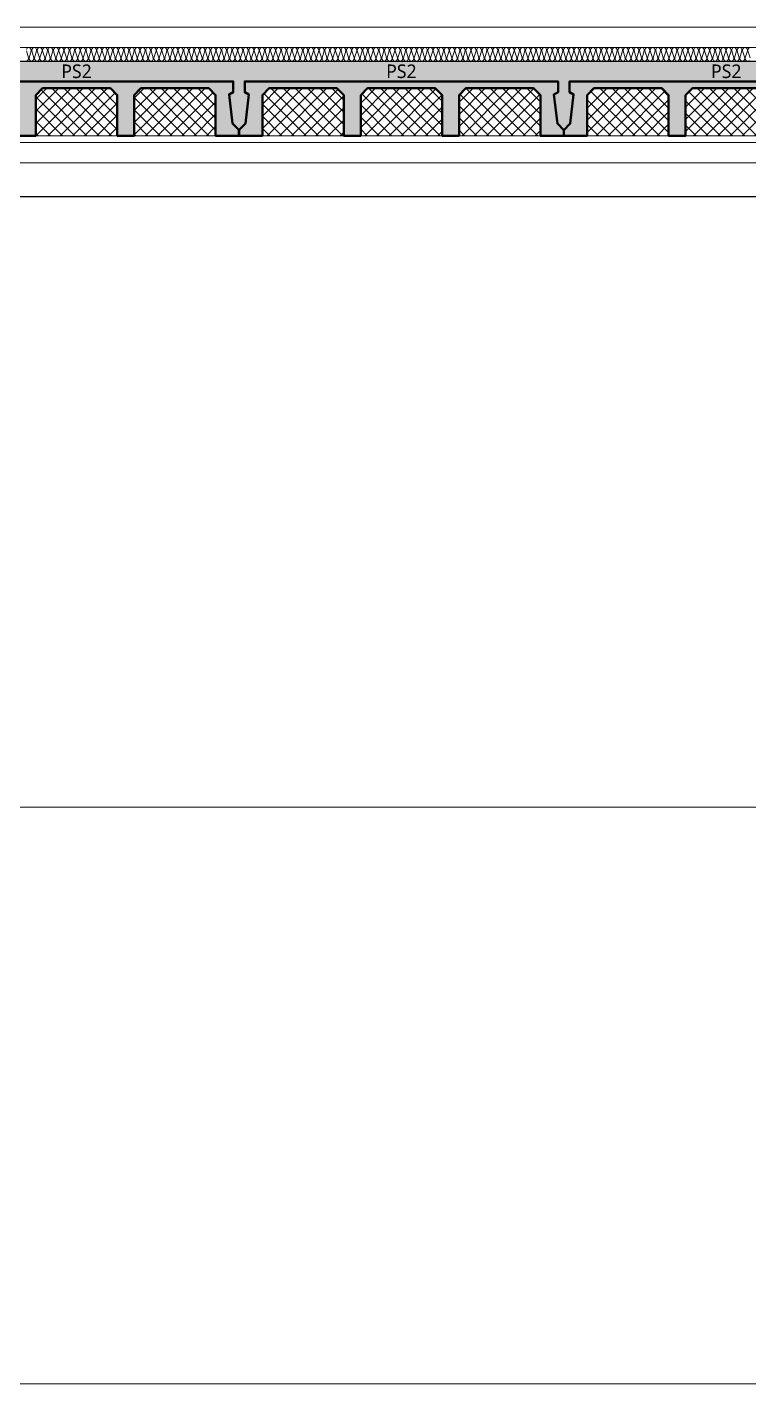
# Model space of a CAD drawing. Header units: millimetres. Extents: x 0 to 420000, y 0 to 297000.
# Drawn here: x 287630 to 292951, y 34450 to 44450 of the extents above; entities that cross this region are included whole.
import ezdxf
from ezdxf.enums import TextEntityAlignment as Align

# ---------------------------------------------------------------- set-up
doc = ezdxf.new("R2010")
doc.units = ezdxf.units.MM
doc.linetypes.add('0731_main_plan$0$form_$0$y-Landschaft$0$_$1$20120914_Verkehrsflächen_Grün$0$20120628_xref - Gammel$1$3_H-GL_F1_U3 - Default$0${ Offset Lines }', pattern=[0])
doc.linetypes.add('CEN', pattern=[62, 60, -1, 0, -1])
for name, color, linetype, lineweight in [('A-AXIS-LINE', 1, 'CEN', 15), ('A-CONC-LIN1', 2, 'Continuous', 40), ('A-CONC-LIN2', 7, 'Continuous', 25), ('A-ELEV-LIN2', 7, 'Continuous', 25), ('A-XXXX-FIN2', 6, 'Continuous', 20), ('A-XXXX-INSL1', 15, 'Continuous', 18), ('A-XXXX-INSL2', 8, 'Continuous', 18)]:
    doc.layers.add(name, color=color, linetype=linetype, lineweight=lineweight)
doc.layers.add('A-CONC-SOLD', color=253, linetype='CEN')
doc.layers.add('A-XXXX-NPLT', color=144, linetype='Continuous', lineweight=15, plot=False)
doc.styles.add('맑은고딕', font='')
doc.styles.get('맑은고딕').set_extended_font_data('Malgun Gothic')

# ---------------------------------------------------------------- blocks, each defined once
blk = doc.blocks.new('axis(211208)')
at = {"layer": 'A-AXIS-LINE', "ltscale": 1000}
for p, q in [((4631788.1, -422118.7), (4955413.1, -422118.7)), ((4631788.1, -426868.7), (4955413.1, -426868.7)), ((4631788.1, -431118.7), (4955413.1, -431118.7))]:
    blk.add_line(p, q, dxfattribs=at)
blk = doc.blocks.new('지하2층')
at = {"layer": 'A-XXXX-FIN2'}
blk.add_line((4802024, -391119), (4878824, -391119), dxfattribs=at)
blk = doc.blocks.new('PS2')
at = {"layer": 'A-CONC-SOLD'}
h = blk.add_hatch(color=256, dxfattribs=at)
h.dxf.hatch_style = 1
h.paths.add_polyline_path([(1198, 0), (-1198, 0), (-1198, -510), (-1150, -460), (-1125, -245), (-1155, -230), (-1155, -150), (1155, -150), (1155, -230), (1125, -245), (1150, -460), (1198, -510)])
h = blk.add_hatch(color=256, dxfattribs=at)
h.dxf.hatch_style = 1
h.paths.add_polyline_path([(-1150, -460), (-1198, -510), (-1198, -550), (-1025, -550), (-1025, -510), (-1025, -250), (-975, -200), (-475, -200), (-425, -250), (-425, -510), (-425, -550), (-300, -550), (-300, -510), (-300, -250), (-250, -200), (250, -200), (300, -250), (300, -510), (300, -550), (425, -550), (425, -510), (425, -250), (475, -200), (975, -200), (1025, -250), (1025, -510), (1025, -550), (1198, -550), (1198, -510), (1150, -460), (1125, -245), (1155, -230), (1155, -150), (-1155, -150), (-1155, -230), (-1125, -245)])
at = {"layer": 'A-XXXX-INSL2'}
h = blk.add_hatch(dxfattribs=at)
h.set_pattern_fill('ANSI37', color=256, scale=20)
h.set_pattern_definition([(45, (-289951.5, -41968), (-44.90128, 44.90128), []), (135, (-289951.5, -41968), (-44.90128, -44.90128), [])])
h.paths.add_polyline_path([(-975, -200), (-1025, -250), (-1025, -510), (-1025, -550), (-425, -550), (-425, -510), (-425, -250), (-475, -200)])
h.paths.add_polyline_path([(-250, -200), (-300, -250), (-300, -510), (-300, -550), (300, -550), (300, -510), (300, -250), (250, -200)])
h.paths.add_polyline_path([(425, -510), (425, -550), (1025, -550), (1025, -510), (1025, -250), (975, -200), (475, -200), (425, -250)])
at = {"layer": 'A-CONC-LIN1', "color": 2, "linetype": '0731_main_plan$0$form_$0$y-Landschaft$0$_$1$20120914_Verkehrsflächen_Grün$0$20120628_xref - Gammel$1$3_H-GL_F1_U3 - Default$0${ Offset Lines }'}
blk.add_lwpolyline([(-300, -250), (-300, -510), (-300, -510), (-300, -550), (-425, -550), (-425, -510), (-425, -510), (-425, -250), (-475, -200), (-975, -200), (-1025, -250), (-1025, -510), (-1025, -510), (-1025, -550), (-1198, -550), (-1198, -510), (-1150, -460), (-1125, -245), (-1155, -230), (-1155, -150), (1155, -150), (1155, -230), (1125, -245), (1150, -460), (1198, -510), (1198, -550), (1025, -550), (1025, -510), (1025, -510), (1025, -250), (975, -200), (475, -200), (425, -250), (425, -510), (425, -510), (425, -550), (300, -550), (300, -510), (300, -510), (300, -250), (250, -200), (-250, -200)], close=True, dxfattribs=at)
at = {"layer": 'A-CONC-LIN2'}
blk.add_line((-1198, 0), (1198, 0), dxfattribs=at)
at = {"layer": 'A-XXXX-NPLT'}
for p, q in [((-1025, -550), (-425, -550)), ((-300, -550), (300, -550)), ((425, -550), (1025, -550))]:
    blk.add_line(p, q, dxfattribs=at)
at = {"layer": 'A-XXXX-NPLT', "style": '맑은고딕'}
blk.add_text('PS2', height=100, dxfattribs=at).set_placement((0, -75), align=Align.MIDDLE)
blk = doc.blocks.new('냉동층(220321)')
at = {"layer": 'A-ELEV-LIN2'}
blk.add_line((4877247, -402369), (4822824, -402369), dxfattribs=at)
at = {"layer": 'A-XXXX-FIN2'}
blk.add_line((4878674, -401119), (4801924, -401119), dxfattribs=at)
at = {"layer": 'A-XXXX-INSL1'}
blk.add_lwpolyline([(4875424, -401969), (4834674, -401969), (4834674, -402419), (4833974, -402419), (4833974, -401969), (4825674, -401969)], dxfattribs=at)
at = {"layer": 'A-XXXX-INSL2'}
blk.add_line((4878774, -401269), (4802024, -401269), dxfattribs=at)
for points in [[(4863274, -401269), (4863263, -401273), (4863256, -401283), (4863256, -401294), (4863272, -401344)], [(4863265, -401365), (4863254, -401369), (4863243, -401365), (4863236, -401355), (4863236, -401344), (4863252, -401294), (4863252, -401283), (4863245, -401273), (4863234, -401269), (4863223, -401273), (4863216, -401283), (4863216, -401294), (4863232, -401344), (4863232, -401355), (4863225, -401365), (4863214, -401369), (4863203, -401365), (4863196, -401355), (4863196, -401344), (4863212, -401294), (4863212, -401283), (4863205, -401273), (4863194, -401269), (4863183, -401273), (4863176, -401283), (4863176, -401294), (4863192, -401344), (4863192, -401355), (4863185, -401365), (4863174, -401369), (4863163, -401365), (4863156, -401355), (4863156, -401344), (4863172, -401294), (4863172, -401283), (4863165, -401273), (4863154, -401269), (4863143, -401273), (4863136, -401283), (4863136, -401294), (4863152, -401344), (4863152, -401355), (4863145, -401365), (4863134, -401369), (4863123, -401365), (4863116, -401355), (4863116, -401344), (4863132, -401294), (4863132, -401283), (4863125, -401273), (4863114, -401269), (4863103, -401273), (4863096, -401283), (4863096, -401294), (4863112, -401344), (4863112, -401355), (4863105, -401365), (4863094, -401369), (4863083, -401365), (4863076, -401355), (4863076, -401344), (4863092, -401294), (4863092, -401283), (4863085, -401273), (4863074, -401269), (4863063, -401273), (4863056, -401283), (4863056, -401294), (4863072, -401344), (4863072, -401355), (4863065, -401365), (4863054, -401369), (4863043, -401365), (4863036, -401355), (4863036, -401344), (4863052, -401294), (4863052, -401283), (4863045, -401273), (4863034, -401269), (4863023, -401273), (4863016, -401283), (4863016, -401294), (4863032, -401344), (4863032, -401355), (4863025, -401365), (4863014, -401369), (4863003, -401365), (4862996, -401355), (4862996, -401344), (4863012, -401294), (4863012, -401283), (4863005, -401273), (4862994, -401269), (4862983, -401273), (4862976, -401283), (4862976, -401294), (4862992, -401344), (4862992, -401355), (4862985, -401365), (4862974, -401369), (4862963, -401365), (4862956, -401355), (4862956, -401344), (4862972, -401294), (4862972, -401283), (4862965, -401273), (4862954, -401269), (4862943, -401273), (4862936, -401283), (4862936, -401294), (4862952, -401344), (4862952, -401355), (4862945, -401365), (4862934, -401369), (4862923, -401365), (4862916, -401355), (4862916, -401344), (4862932, -401294), (4862932, -401283), (4862925, -401273), (4862914, -401269), (4862903, -401273), (4862896, -401283), (4862896, -401294), (4862912, -401344), (4862912, -401355), (4862905, -401365), (4862894, -401369), (4862883, -401365), (4862876, -401355), (4862876, -401344), (4862892, -401294), (4862892, -401283), (4862885, -401273), (4862874, -401269), (4862863, -401273), (4862856, -401283), (4862856, -401294), (4862872, -401344), (4862872, -401355), (4862865, -401365), (4862854, -401369), (4862843, -401365), (4862836, -401355), (4862836, -401344), (4862852, -401294), (4862852, -401283), (4862845, -401273), (4862834, -401269), (4862823, -401273), (4862816, -401283), (4862816, -401294), (4862832, -401344), (4862832, -401355), (4862825, -401365), (4862814, -401369), (4862803, -401365), (4862796, -401355), (4862796, -401344), (4862812, -401294), (4862812, -401283), (4862805, -401273), (4862794, -401269), (4862783, -401273), (4862776, -401283), (4862776, -401294), (4862792, -401344), (4862792, -401355), (4862785, -401365), (4862774, -401369), (4862763, -401365), (4862756, -401355), (4862756, -401344), (4862772, -401294), (4862772, -401283), (4862765, -401273), (4862754, -401269), (4862743, -401273), (4862736, -401283), (4862736, -401294), (4862752, -401344), (4862752, -401355), (4862745, -401365), (4862734, -401369), (4862723, -401365), (4862716, -401355), (4862716, -401344), (4862732, -401294), (4862732, -401283), (4862725, -401273), (4862714, -401269), (4862703, -401273), (4862696, -401283), (4862696, -401294), (4862712, -401344), (4862712, -401355), (4862705, -401365), (4862694, -401369), (4862683, -401365), (4862676, -401355), (4862676, -401344), (4862692, -401294), (4862692, -401283), (4862685, -401273), (4862674, -401269), (4862663, -401273), (4862656, -401283), (4862656, -401294), (4862672, -401344), (4862672, -401355), (4862665, -401365), (4862654, -401369), (4862643, -401365), (4862636, -401355), (4862636, -401344), (4862652, -401294), (4862652, -401283), (4862645, -401273), (4862634, -401269), (4862623, -401273), (4862616, -401283), (4862616, -401294), (4862632, -401344), (4862632, -401355), (4862625, -401365), (4862614, -401369), (4862603, -401365), (4862596, -401355), (4862596, -401344), (4862612, -401294), (4862612, -401283), (4862605, -401273), (4862594, -401269), (4862583, -401273), (4862576, -401283), (4862576, -401294), (4862592, -401344), (4862592, -401355), (4862585, -401365), (4862574, -401369), (4862563, -401365), (4862556, -401355), (4862556, -401344), (4862572, -401294), (4862572, -401283), (4862565, -401273), (4862554, -401269), (4862543, -401273), (4862536, -401283), (4862536, -401294), (4862552, -401344), (4862552, -401355), (4862545, -401365), (4862534, -401369), (4862523, -401365), (4862516, -401355), (4862516, -401344), (4862532, -401294), (4862532, -401283), (4862525, -401273), (4862514, -401269), (4862503, -401273), (4862496, -401283), (4862496, -401294), (4862512, -401344), (4862512, -401355), (4862505, -401365), (4862494, -401369), (4862483, -401365), (4862476, -401355), (4862476, -401344), (4862492, -401294), (4862492, -401283), (4862485, -401273), (4862474, -401269), (4862463, -401273), (4862456, -401283), (4862456, -401294), (4862472, -401344), (4862472, -401355), (4862465, -401365), (4862454, -401369), (4862443, -401365), (4862436, -401355), (4862436, -401344), (4862452, -401294), (4862452, -401283), (4862445, -401273), (4862434, -401269), (4862423, -401273), (4862416, -401283), (4862416, -401294), (4862432, -401344), (4862432, -401355), (4862425, -401365), (4862414, -401369), (4862403, -401365), (4862396, -401355), (4862396, -401344), (4862412, -401294), (4862412, -401283), (4862405, -401273), (4862394, -401269), (4862383, -401273), (4862376, -401283), (4862376, -401294), (4862392, -401344), (4862392, -401355), (4862385, -401365), (4862374, -401369), (4862363, -401365), (4862356, -401355), (4862356, -401344), (4862372, -401294), (4862372, -401283), (4862365, -401273), (4862354, -401269), (4862343, -401273), (4862336, -401283), (4862336, -401294), (4862352, -401344), (4862352, -401355), (4862345, -401365), (4862334, -401369), (4862323, -401365), (4862316, -401355), (4862316, -401344), (4862332, -401294), (4862332, -401283), (4862325, -401273), (4862314, -401269), (4862303, -401273), (4862296, -401283), (4862296, -401294), (4862312, -401344), (4862312, -401355), (4862305, -401365), (4862294, -401369), (4862283, -401365), (4862276, -401355), (4862276, -401344), (4862292, -401294), (4862292, -401283), (4862285, -401273), (4862274, -401269), (4862263, -401273), (4862256, -401283), (4862256, -401294), (4862272, -401344), (4862272, -401355), (4862265, -401365), (4862254, -401369), (4862243, -401365), (4862236, -401355), (4862236, -401344), (4862252, -401294), (4862252, -401283), (4862245, -401273), (4862234, -401269), (4862223, -401273), (4862216, -401283), (4862216, -401294), (4862232, -401344), (4862232, -401355), (4862225, -401365), (4862214, -401369), (4862203, -401365), (4862196, -401355), (4862196, -401344), (4862212, -401294), (4862212, -401283), (4862205, -401273), (4862194, -401269), (4862183, -401273), (4862176, -401283), (4862176, -401294), (4862192, -401344), (4862192, -401355), (4862185, -401365), (4862174, -401369), (4862163, -401365), (4862156, -401355), (4862156, -401344), (4862172, -401294), (4862172, -401283), (4862165, -401273), (4862154, -401269), (4862143, -401273), (4862136, -401283), (4862136, -401294), (4862152, -401344), (4862152, -401355), (4862145, -401365), (4862134, -401369), (4862123, -401365), (4862116, -401355), (4862116, -401344), (4862132, -401294), (4862132, -401283), (4862125, -401273), (4862114, -401269), (4862103, -401273), (4862096, -401283), (4862096, -401294), (4862112, -401344), (4862112, -401355), (4862105, -401365), (4862094, -401369), (4862083, -401365), (4862076, -401355), (4862076, -401344), (4862092, -401294), (4862092, -401283), (4862085, -401273), (4862074, -401269), (4862063, -401273), (4862056, -401283), (4862056, -401294), (4862072, -401344), (4862072, -401355), (4862065, -401365), (4862054, -401369), (4862043, -401365), (4862036, -401355), (4862036, -401344), (4862052, -401294), (4862052, -401283), (4862045, -401273), (4862034, -401269), (4862023, -401273), (4862016, -401283), (4862016, -401294), (4862032, -401344), (4862032, -401355), (4862025, -401365), (4862014, -401369), (4862003, -401365), (4861996, -401355), (4861996, -401344), (4862012, -401294), (4862012, -401283), (4862005, -401273), (4861994, -401269), (4861983, -401273), (4861976, -401283), (4861976, -401294), (4861992, -401344), (4861992, -401355), (4861985, -401365), (4861974, -401369), (4861963, -401365), (4861956, -401355), (4861956, -401344), (4861972, -401294), (4861972, -401283), (4861965, -401273), (4861954, -401269), (4861943, -401273), (4861936, -401283), (4861936, -401294), (4861952, -401344), (4861952, -401355), (4861945, -401365), (4861934, -401369), (4861923, -401365), (4861916, -401355), (4861916, -401344), (4861932, -401294), (4861932, -401283), (4861925, -401273), (4861914, -401269), (4861903, -401273), (4861896, -401283), (4861896, -401294), (4861912, -401344), (4861912, -401355), (4861905, -401365), (4861894, -401369), (4861883, -401365), (4861876, -401355), (4861876, -401344), (4861892, -401294), (4861892, -401283), (4861885, -401273), (4861874, -401269), (4861863, -401273), (4861856, -401283), (4861856, -401294), (4861872, -401344), (4861872, -401355), (4861865, -401365), (4861854, -401369), (4861843, -401365), (4861836, -401355), (4861836, -401344), (4861852, -401294), (4861852, -401283), (4861845, -401273), (4861834, -401269), (4861823, -401273), (4861816, -401283), (4861816, -401294), (4861832, -401344), (4861832, -401355), (4861825, -401365), (4861814, -401369), (4861803, -401365), (4861796, -401355), (4861796, -401344), (4861812, -401294), (4861812, -401283), (4861805, -401273), (4861794, -401269), (4861783, -401273), (4861776, -401283), (4861776, -401294), (4861792, -401344), (4861792, -401355), (4861785, -401365), (4861774, -401369), (4861763, -401365), (4861756, -401355), (4861756, -401344), (4861772, -401294), (4861772, -401283), (4861765, -401273), (4861754, -401269), (4861743, -401273), (4861736, -401283), (4861736, -401294), (4861752, -401344), (4861752, -401355), (4861745, -401365), (4861734, -401369), (4861723, -401365), (4861716, -401355), (4861716, -401344), (4861732, -401294), (4861732, -401283), (4861725, -401273), (4861714, -401269), (4861703, -401273), (4861696, -401283), (4861696, -401294), (4861712, -401344), (4861712, -401355), (4861705, -401365), (4861694, -401369), (4861683, -401365), (4861676, -401355), (4861676, -401344), (4861692, -401294), (4861692, -401283), (4861685, -401273), (4861674, -401269), (4861663, -401273), (4861656, -401283), (4861656, -401294), (4861672, -401344), (4861672, -401355), (4861665, -401365), (4861654, -401369), (4861643, -401365), (4861636, -401355), (4861636, -401344), (4861652, -401294), (4861652, -401283), (4861645, -401273), (4861634, -401269), (4861623, -401273), (4861616, -401283), (4861616, -401294), (4861632, -401344), (4861632, -401355), (4861625, -401365), (4861614, -401369), (4861603, -401365), (4861596, -401355), (4861596, -401344), (4861612, -401294), (4861612, -401283), (4861605, -401273), (4861594, -401269), (4861583, -401273), (4861576, -401283), (4861576, -401294), (4861592, -401344), (4861592, -401355), (4861585, -401365), (4861574, -401369), (4861563, -401365), (4861556, -401355), (4861556, -401344), (4861572, -401294), (4861572, -401283), (4861565, -401273), (4861554, -401269), (4861543, -401273), (4861536, -401283), (4861536, -401294), (4861552, -401344), (4861552, -401355), (4861545, -401365), (4861534, -401369), (4861523, -401365), (4861516, -401355), (4861516, -401344), (4861532, -401294), (4861532, -401283), (4861525, -401273), (4861514, -401269), (4861503, -401273), (4861496, -401283), (4861496, -401294), (4861512, -401344), (4861512, -401355), (4861505, -401365), (4861494, -401369), (4861483, -401365), (4861476, -401355), (4861476, -401344), (4861492, -401294), (4861492, -401283), (4861485, -401273), (4861474, -401269), (4861463, -401273), (4861456, -401283), (4861456, -401294), (4861472, -401344), (4861472, -401355), (4861465, -401365), (4861454, -401369), (4861443, -401365), (4861436, -401355), (4861436, -401344), (4861452, -401294), (4861452, -401283), (4861445, -401273), (4861434, -401269), (4861423, -401273), (4861416, -401283), (4861416, -401294), (4861432, -401344), (4861432, -401355), (4861425, -401365), (4861414, -401369), (4861403, -401365), (4861396, -401355), (4861396, -401344), (4861412, -401294), (4861412, -401283), (4861405, -401273), (4861394, -401269), (4861383, -401273), (4861376, -401283), (4861376, -401294), (4861392, -401344), (4861392, -401355), (4861385, -401365), (4861374, -401369), (4861363, -401365), (4861356, -401355), (4861356, -401344), (4861372, -401294), (4861372, -401283), (4861365, -401273), (4861354, -401269), (4861343, -401273), (4861336, -401283), (4861336, -401294), (4861352, -401344), (4861352, -401355), (4861345, -401365), (4861334, -401369), (4861323, -401365), (4861316, -401355), (4861316, -401344), (4861332, -401294), (4861332, -401283), (4861325, -401273), (4861314, -401269), (4861303, -401273), (4861296, -401283), (4861296, -401294), (4861312, -401344), (4861312, -401355), (4861305, -401365), (4861294, -401369), (4861283, -401365), (4861276, -401355), (4861276, -401344), (4861292, -401294), (4861292, -401283), (4861285, -401273), (4861274, -401269), (4861263, -401273), (4861256, -401283), (4861256, -401294), (4861272, -401344), (4861272, -401355), (4861265, -401365), (4861254, -401369), (4861243, -401365), (4861236, -401355), (4861236, -401344), (4861252, -401294), (4861252, -401283), (4861245, -401273), (4861234, -401269), (4861223, -401273), (4861216, -401283), (4861216, -401294), (4861232, -401344), (4861232, -401355), (4861225, -401365), (4861214, -401369), (4861203, -401365), (4861196, -401355), (4861196, -401344), (4861212, -401294), (4861212, -401283), (4861205, -401273), (4861194, -401269), (4861183, -401273), (4861176, -401283), (4861176, -401294), (4861192, -401344), (4861192, -401355), (4861185, -401365), (4861174, -401369), (4861163, -401365), (4861156, -401355), (4861156, -401344), (4861172, -401294), (4861172, -401283), (4861165, -401273), (4861154, -401269), (4861143, -401273), (4861136, -401283), (4861136, -401294), (4861152, -401344), (4861152, -401355), (4861145, -401365), (4861134, -401369), (4861123, -401365), (4861116, -401355), (4861116, -401344), (4861132, -401294), (4861132, -401283), (4861125, -401273), (4861114, -401269), (4861103, -401273), (4861096, -401283), (4861096, -401294), (4861112, -401344), (4861112, -401355), (4861105, -401365), (4861094, -401369), (4861083, -401365), (4861076, -401355), (4861076, -401344), (4861092, -401294), (4861092, -401283), (4861085, -401273), (4861074, -401269), (4861063, -401273), (4861056, -401283), (4861056, -401294), (4861072, -401344), (4861072, -401355), (4861065, -401365), (4861054, -401369), (4861043, -401365), (4861036, -401355), (4861036, -401344), (4861052, -401294), (4861052, -401283), (4861045, -401273), (4861034, -401269), (4861023, -401273), (4861016, -401283), (4861016, -401294), (4861032, -401344), (4861032, -401355), (4861025, -401365), (4861014, -401369), (4861003, -401365), (4860996, -401355), (4860996, -401344), (4861012, -401294), (4861012, -401283), (4861005, -401273), (4860994, -401269), (4860983, -401273), (4860976, -401283), (4860976, -401294), (4860992, -401344), (4860992, -401355), (4860985, -401365), (4860974, -401369), (4860963, -401365), (4860956, -401355), (4860956, -401344), (4860972, -401294), (4860972, -401283), (4860965, -401273), (4860954, -401269), (4860943, -401273), (4860936, -401283), (4860936, -401294), (4860952, -401344), (4860952, -401355), (4860945, -401365), (4860934, -401369), (4860923, -401365), (4860916, -401355), (4860916, -401344), (4860932, -401294), (4860932, -401283), (4860925, -401273), (4860914, -401269), (4860903, -401273), (4860896, -401283), (4860896, -401294), (4860912, -401344), (4860912, -401355), (4860905, -401365), (4860894, -401369), (4860883, -401365), (4860876, -401355), (4860876, -401344), (4860892, -401294), (4860892, -401283), (4860885, -401273), (4860874, -401269), (4860863, -401273), (4860856, -401283), (4860856, -401294), (4860872, -401344), (4860872, -401355), (4860865, -401365), (4860854, -401369), (4860843, -401365), (4860836, -401355), (4860836, -401344), (4860852, -401294), (4860852, -401283), (4860845, -401273), (4860834, -401269), (4860823, -401273), (4860816, -401283), (4860816, -401294), (4860832, -401344), (4860832, -401355), (4860825, -401365), (4860814, -401369), (4860803, -401365), (4860796, -401355), (4860796, -401344), (4860812, -401294), (4860812, -401283), (4860805, -401273), (4860794, -401269), (4860783, -401273), (4860776, -401283), (4860776, -401294), (4860792, -401344), (4860792, -401355), (4860785, -401365), (4860774, -401369), (4860763, -401365), (4860756, -401355), (4860756, -401344), (4860772, -401294), (4860772, -401283), (4860765, -401273), (4860754, -401269), (4860743, -401273), (4860736, -401283), (4860736, -401294), (4860752, -401344), (4860752, -401355), (4860745, -401365), (4860734, -401369), (4860723, -401365), (4860716, -401355), (4860716, -401344), (4860732, -401294), (4860732, -401283), (4860725, -401273), (4860714, -401269), (4860703, -401273), (4860696, -401283), (4860696, -401294), (4860712, -401344), (4860712, -401355), (4860705, -401365), (4860694, -401369), (4860683, -401365), (4860676, -401355), (4860676, -401344), (4860692, -401294), (4860692, -401283), (4860685, -401273), (4860674, -401269), (4860663, -401273), (4860656, -401283), (4860656, -401294), (4860672, -401344), (4860672, -401355), (4860665, -401365), (4860654, -401369), (4860643, -401365), (4860636, -401355), (4860636, -401344), (4860652, -401294), (4860652, -401283), (4860645, -401273), (4860634, -401269), (4860623, -401273), (4860616, -401283), (4860616, -401294), (4860632, -401344), (4860632, -401355), (4860625, -401365), (4860614, -401369), (4860603, -401365), (4860596, -401355), (4860596, -401344), (4860612, -401294), (4860612, -401283), (4860605, -401273), (4860594, -401269), (4860583, -401273), (4860576, -401283), (4860576, -401294), (4860592, -401344), (4860592, -401355), (4860585, -401365), (4860574, -401369), (4860563, -401365), (4860556, -401355), (4860556, -401344), (4860572, -401294), (4860572, -401283), (4860565, -401273), (4860554, -401269), (4860543, -401273), (4860536, -401283), (4860536, -401294), (4860552, -401344), (4860552, -401355), (4860545, -401365), (4860534, -401369), (4860523, -401365), (4860516, -401355), (4860516, -401344), (4860532, -401294), (4860532, -401283), (4860525, -401273), (4860514, -401269), (4860503, -401273), (4860496, -401283), (4860496, -401294), (4860512, -401344), (4860512, -401355), (4860505, -401365), (4860494, -401369), (4860483, -401365), (4860476, -401355), (4860476, -401344), (4860492, -401294), (4860492, -401283), (4860485, -401273), (4860474, -401269), (4860463, -401273), (4860456, -401283), (4860456, -401294), (4860472, -401344), (4860472, -401355), (4860465, -401365), (4860454, -401369), (4860443, -401365), (4860436, -401355), (4860436, -401344), (4860452, -401294), (4860452, -401283), (4860445, -401273), (4860434, -401269), (4860423, -401273), (4860416, -401283), (4860416, -401294), (4860432, -401344), (4860432, -401355), (4860425, -401365), (4860414, -401369), (4860403, -401365), (4860396, -401355), (4860396, -401344), (4860412, -401294), (4860412, -401283), (4860405, -401273), (4860394, -401269), (4860383, -401273), (4860376, -401283), (4860376, -401294), (4860392, -401344), (4860392, -401355), (4860385, -401365), (4860374, -401369), (4860363, -401365), (4860356, -401355), (4860356, -401344), (4860372, -401294), (4860372, -401283), (4860365, -401273), (4860354, -401269), (4860343, -401273), (4860336, -401283), (4860336, -401294), (4860352, -401344), (4860352, -401355), (4860345, -401365), (4860334, -401369), (4860323, -401365), (4860316, -401355), (4860316, -401344), (4860332, -401294), (4860332, -401283), (4860325, -401273), (4860314, -401269), (4860303, -401273), (4860296, -401283), (4860296, -401294), (4860312, -401344), (4860312, -401355), (4860305, -401365), (4860294, -401369), (4860283, -401365), (4860276, -401355), (4860276, -401344), (4860292, -401294), (4860292, -401283), (4860285, -401273), (4860274, -401269), (4860263, -401273), (4860256, -401283), (4860256, -401294), (4860272, -401344), (4860272, -401355), (4860265, -401365), (4860254, -401369), (4860243, -401365), (4860236, -401355), (4860236, -401344), (4860252, -401294), (4860252, -401283), (4860245, -401273), (4860234, -401269), (4860223, -401273), (4860216, -401283), (4860216, -401294), (4860232, -401344), (4860232, -401355), (4860225, -401365), (4860214, -401369), (4860203, -401365), (4860196, -401355), (4860196, -401344), (4860212, -401294), (4860212, -401283), (4860205, -401273), (4860194, -401269), (4860183, -401273), (4860176, -401283), (4860176, -401294), (4860192, -401344), (4860192, -401355), (4860185, -401365), (4860174, -401369), (4860163, -401365), (4860156, -401355), (4860156, -401344), (4860172, -401294), (4860172, -401283), (4860165, -401273), (4860154, -401269), (4860143, -401273), (4860136, -401283), (4860136, -401294), (4860152, -401344), (4860152, -401355), (4860145, -401365), (4860134, -401369), (4860123, -401365), (4860116, -401355), (4860116, -401344), (4860132, -401294), (4860132, -401283), (4860125, -401273), (4860114, -401269), (4860103, -401273), (4860096, -401283), (4860096, -401294), (4860112, -401344), (4860112, -401355), (4860105, -401365), (4860094, -401369), (4860083, -401365), (4860076, -401355), (4860076, -401344), (4860092, -401294), (4860092, -401283), (4860085, -401273), (4860074, -401269), (4860063, -401273), (4860056, -401283), (4860056, -401294), (4860072, -401344), (4860072, -401355), (4860065, -401365), (4860054, -401369), (4860043, -401365), (4860036, -401355), (4860036, -401344), (4860052, -401294), (4860052, -401283), (4860045, -401273), (4860034, -401269), (4860023, -401273), (4860016, -401283), (4860016, -401294), (4860032, -401344), (4860032, -401355), (4860025, -401365), (4860014, -401369), (4860003, -401365), (4859996, -401355), (4859996, -401344), (4860012, -401294), (4860012, -401283), (4860005, -401273), (4859994, -401269), (4859983, -401273), (4859976, -401283), (4859976, -401294), (4859992, -401344), (4859992, -401355), (4859985, -401365), (4859974, -401369), (4859963, -401365), (4859956, -401355), (4859956, -401344), (4859972, -401294), (4859972, -401283), (4859965, -401273), (4859954, -401269), (4859943, -401273), (4859936, -401283), (4859936, -401294), (4859952, -401344), (4859952, -401355), (4859945, -401365), (4859934, -401369), (4859923, -401365), (4859916, -401355), (4859916, -401344), (4859932, -401294), (4859932, -401283), (4859925, -401273), (4859914, -401269), (4859903, -401273), (4859896, -401283), (4859896, -401294), (4859912, -401344), (4859912, -401355), (4859905, -401365), (4859894, -401369), (4859883, -401365), (4859876, -401355), (4859876, -401344), (4859892, -401294), (4859892, -401283), (4859885, -401273), (4859874, -401269), (4859863, -401273), (4859856, -401283), (4859856, -401294), (4859872, -401344), (4859872, -401355), (4859865, -401365), (4859854, -401369), (4859843, -401365), (4859836, -401355), (4859836, -401344), (4859852, -401294), (4859852, -401283), (4859845, -401273), (4859834, -401269), (4859823, -401273), (4859816, -401283), (4859816, -401294), (4859832, -401344), (4859832, -401355), (4859825, -401365), (4859814, -401369), (4859803, -401365), (4859796, -401355), (4859796, -401344), (4859812, -401294), (4859812, -401283), (4859805, -401273), (4859794, -401269), (4859783, -401273), (4859776, -401283), (4859776, -401294), (4859792, -401344), (4859792, -401355), (4859785, -401365), (4859774, -401369), (4859763, -401365), (4859756, -401355), (4859756, -401344), (4859772, -401294), (4859772, -401283), (4859765, -401273), (4859754, -401269), (4859743, -401273), (4859736, -401283), (4859736, -401294), (4859752, -401344), (4859752, -401355), (4859745, -401365), (4859734, -401369), (4859723, -401365), (4859716, -401355), (4859716, -401344), (4859732, -401294), (4859732, -401283), (4859725, -401273), (4859714, -401269), (4859703, -401273), (4859696, -401283), (4859696, -401294), (4859712, -401344), (4859712, -401355), (4859705, -401365), (4859694, -401369), (4859683, -401365), (4859676, -401355), (4859676, -401344), (4859692, -401294), (4859692, -401283), (4859685, -401273), (4859674, -401269), (4859663, -401273), (4859656, -401283), (4859656, -401294), (4859672, -401344), (4859672, -401355), (4859665, -401365), (4859654, -401369), (4859643, -401365), (4859636, -401355), (4859636, -401344), (4859652, -401294), (4859652, -401283), (4859645, -401273), (4859634, -401269), (4859623, -401273), (4859616, -401283), (4859616, -401294), (4859632, -401344), (4859632, -401355), (4859625, -401365), (4859614, -401369), (4859603, -401365), (4859596, -401355), (4859596, -401344), (4859612, -401294), (4859612, -401283), (4859605, -401273), (4859594, -401269), (4859583, -401273), (4859576, -401283), (4859576, -401294), (4859592, -401344), (4859592, -401355), (4859585, -401365), (4859574, -401369), (4859563, -401365), (4859556, -401355), (4859556, -401344), (4859572, -401294), (4859572, -401283), (4859565, -401273), (4859554, -401269), (4859543, -401273), (4859536, -401283), (4859536, -401294), (4859552, -401344), (4859552, -401355), (4859545, -401365), (4859534, -401369), (4859523, -401365), (4859516, -401355), (4859516, -401344), (4859532, -401294), (4859532, -401283), (4859525, -401273), (4859514, -401269), (4859503, -401273), (4859496, -401283), (4859496, -401294), (4859512, -401344), (4859512, -401355), (4859505, -401365), (4859494, -401369), (4859483, -401365), (4859476, -401355), (4859476, -401344), (4859492, -401294), (4859492, -401283), (4859485, -401273), (4859474, -401269), (4859463, -401273), (4859456, -401283), (4859456, -401294), (4859472, -401344), (4859472, -401355), (4859465, -401365), (4859454, -401369), (4859443, -401365), (4859436, -401355), (4859436, -401344), (4859452, -401294), (4859452, -401283), (4859445, -401273), (4859434, -401269), (4859423, -401273), (4859416, -401283), (4859416, -401294), (4859432, -401344), (4859432, -401355), (4859425, -401365), (4859414, -401369), (4859403, -401365), (4859396, -401355), (4859396, -401344), (4859412, -401294), (4859412, -401283), (4859405, -401273), (4859394, -401269), (4859383, -401273), (4859376, -401283), (4859376, -401294), (4859392, -401344), (4859392, -401355), (4859385, -401365), (4859374, -401369), (4859363, -401365), (4859356, -401355), (4859356, -401344), (4859372, -401294), (4859372, -401283), (4859365, -401273), (4859354, -401269), (4859343, -401273), (4859336, -401283), (4859336, -401294), (4859352, -401344), (4859352, -401355), (4859345, -401365), (4859334, -401369), (4859323, -401365), (4859316, -401355), (4859316, -401344), (4859332, -401294), (4859332, -401283), (4859325, -401273), (4859314, -401269), (4859303, -401273), (4859296, -401283), (4859296, -401294), (4859312, -401344), (4859312, -401355), (4859305, -401365), (4859294, -401369), (4859283, -401365), (4859276, -401355), (4859276, -401344), (4859292, -401294), (4859292, -401283), (4859285, -401273), (4859274, -401269), (4859263, -401273), (4859256, -401283), (4859256, -401294), (4859272, -401344), (4859272, -401355), (4859265, -401365), (4859254, -401369), (4859243, -401365), (4859236, -401355), (4859236, -401344), (4859252, -401294), (4859252, -401283), (4859245, -401273), (4859234, -401269), (4859223, -401273), (4859216, -401283), (4859216, -401294), (4859232, -401344), (4859232, -401355), (4859225, -401365), (4859214, -401369), (4859203, -401365), (4859196, -401355), (4859196, -401344), (4859212, -401294), (4859212, -401283), (4859205, -401273), (4859194, -401269), (4859183, -401273), (4859176, -401283), (4859176, -401294), (4859192, -401344), (4859192, -401355), (4859185, -401365), (4859174, -401369), (4859163, -401365), (4859156, -401355), (4859156, -401344), (4859172, -401294), (4859172, -401283), (4859165, -401273), (4859154, -401269), (4859143, -401273), (4859136, -401283), (4859136, -401294), (4859152, -401344), (4859152, -401355), (4859145, -401365), (4859134, -401369), (4859123, -401365), (4859116, -401355), (4859116, -401344), (4859132, -401294), (4859132, -401283), (4859125, -401273), (4859114, -401269), (4859103, -401273), (4859096, -401283), (4859096, -401294), (4859112, -401344), (4859112, -401355), (4859105, -401365), (4859094, -401369), (4859083, -401365), (4859076, -401355), (4859076, -401344), (4859092, -401294), (4859092, -401283), (4859085, -401273), (4859074, -401269), (4859063, -401273), (4859056, -401283), (4859056, -401294), (4859072, -401344), (4859072, -401355), (4859065, -401365), (4859054, -401369), (4859043, -401365), (4859036, -401355), (4859036, -401344), (4859052, -401294), (4859052, -401283), (4859045, -401273), (4859034, -401269), (4859023, -401273), (4859016, -401283), (4859016, -401294), (4859032, -401344), (4859032, -401355), (4859025, -401365), (4859014, -401369), (4859003, -401365), (4858996, -401355), (4858996, -401344), (4859012, -401294), (4859012, -401283), (4859005, -401273), (4858994, -401269), (4858983, -401273), (4858976, -401283), (4858976, -401294), (4858992, -401344), (4858992, -401355), (4858985, -401365), (4858974, -401369), (4858963, -401365), (4858956, -401355), (4858956, -401344), (4858972, -401294), (4858972, -401283), (4858965, -401273), (4858954, -401269), (4858943, -401273), (4858936, -401283), (4858936, -401294), (4858952, -401344), (4858952, -401355), (4858945, -401365), (4858934, -401369), (4858923, -401365), (4858916, -401355), (4858916, -401344), (4858932, -401294), (4858932, -401283), (4858925, -401273), (4858914, -401269), (4858903, -401273), (4858896, -401283), (4858896, -401294), (4858912, -401344), (4858912, -401355), (4858905, -401365), (4858894, -401369), (4858883, -401365), (4858876, -401355), (4858876, -401344), (4858892, -401294), (4858892, -401283), (4858885, -401273), (4858874, -401269), (4858863, -401273), (4858856, -401283), (4858856, -401294), (4858872, -401344), (4858872, -401355), (4858865, -401365), (4858854, -401369), (4858843, -401365), (4858836, -401355), (4858836, -401344), (4858852, -401294), (4858852, -401283), (4858845, -401273), (4858834, -401269), (4858823, -401273), (4858816, -401283), (4858816, -401294), (4858832, -401344), (4858832, -401355), (4858825, -401365), (4858814, -401369), (4858803, -401365), (4858796, -401355), (4858796, -401344), (4858812, -401294), (4858812, -401283), (4858805, -401273), (4858794, -401269), (4858783, -401273), (4858776, -401283), (4858776, -401294), (4858792, -401344), (4858792, -401355), (4858785, -401365), (4858774, -401369), (4858763, -401365), (4858756, -401355), (4858756, -401344), (4858772, -401294), (4858772, -401283), (4858765, -401273), (4858754, -401269), (4858743, -401273), (4858736, -401283), (4858736, -401294), (4858752, -401344), (4858752, -401355), (4858745, -401365), (4858734, -401369), (4858723, -401365), (4858716, -401355), (4858716, -401344), (4858732, -401294), (4858732, -401283), (4858725, -401273), (4858714, -401269), (4858703, -401273), (4858696, -401283), (4858696, -401294), (4858712, -401344), (4858712, -401355), (4858705, -401365), (4858694, -401369), (4858683, -401365), (4858676, -401355), (4858676, -401344), (4858692, -401294), (4858692, -401283), (4858685, -401273), (4858674, -401269), (4858663, -401273), (4858656, -401283), (4858656, -401294), (4858672, -401344), (4858672, -401355), (4858665, -401365), (4858654, -401369), (4858643, -401365), (4858636, -401355), (4858636, -401344), (4858652, -401294), (4858652, -401283), (4858645, -401273), (4858634, -401269), (4858623, -401273), (4858616, -401283), (4858616, -401294), (4858632, -401344), (4858632, -401355), (4858625, -401365), (4858614, -401369), (4858603, -401365), (4858596, -401355), (4858596, -401344), (4858612, -401294), (4858612, -401283), (4858605, -401273), (4858594, -401269), (4858583, -401273), (4858576, -401283), (4858576, -401294), (4858592, -401344), (4858592, -401355), (4858585, -401365), (4858574, -401369), (4858563, -401365), (4858556, -401355), (4858556, -401344), (4858572, -401294), (4858572, -401283), (4858565, -401273), (4858554, -401269), (4858543, -401273), (4858536, -401283), (4858536, -401294), (4858552, -401344), (4858552, -401355), (4858545, -401365), (4858534, -401369), (4858523, -401365), (4858516, -401355), (4858516, -401344), (4858532, -401294), (4858532, -401283), (4858525, -401273), (4858514, -401269), (4858503, -401273), (4858496, -401283), (4858496, -401294), (4858512, -401344), (4858512, -401355), (4858505, -401365), (4858494, -401369), (4858483, -401365), (4858476, -401355), (4858476, -401344), (4858492, -401294), (4858492, -401283), (4858485, -401273), (4858474, -401269), (4858463, -401273), (4858456, -401283), (4858456, -401294), (4858472, -401344), (4858472, -401355), (4858465, -401365), (4858454, -401369), (4858443, -401365), (4858436, -401355), (4858436, -401344), (4858452, -401294), (4858452, -401283), (4858445, -401273), (4858434, -401269), (4858423, -401273), (4858416, -401283), (4858416, -401294), (4858432, -401344), (4858432, -401355), (4858425, -401365), (4858414, -401369), (4858403, -401365), (4858396, -401355), (4858396, -401344), (4858412, -401294), (4858412, -401283), (4858405, -401273), (4858394, -401269), (4858383, -401273), (4858376, -401283), (4858376, -401294), (4858392, -401344), (4858392, -401355), (4858385, -401365), (4858374, -401369), (4858363, -401365), (4858356, -401355), (4858356, -401344), (4858372, -401294), (4858372, -401283), (4858365, -401273), (4858354, -401269), (4858343, -401273), (4858336, -401283), (4858336, -401294), (4858352, -401344), (4858352, -401355), (4858345, -401365), (4858334, -401369), (4858323, -401365), (4858316, -401355), (4858316, -401344), (4858332, -401294), (4858332, -401283), (4858325, -401273), (4858314, -401269), (4858303, -401273), (4858296, -401283), (4858296, -401294), (4858312, -401344), (4858312, -401355), (4858305, -401365), (4858294, -401369), (4858283, -401365), (4858276, -401355), (4858276, -401344), (4858292, -401294), (4858292, -401283), (4858285, -401273), (4858274, -401269), (4858263, -401273), (4858256, -401283), (4858256, -401294), (4858272, -401344), (4858272, -401355), (4858265, -401365), (4858254, -401369), (4858243, -401365), (4858236, -401355), (4858236, -401344), (4858252, -401294), (4858252, -401283), (4858245, -401273), (4858234, -401269), (4858223, -401273), (4858216, -401283), (4858216, -401294), (4858232, -401344), (4858232, -401355), (4858225, -401365), (4858214, -401369), (4858203, -401365), (4858196, -401355), (4858196, -401344), (4858212, -401294), (4858212, -401283), (4858205, -401273), (4858194, -401269), (4858183, -401273), (4858176, -401283), (4858176, -401294), (4858192, -401344), (4858192, -401355), (4858185, -401365), (4858174, -401369), (4858163, -401365), (4858156, -401355), (4858156, -401344), (4858172, -401294), (4858172, -401283), (4858165, -401273), (4858154, -401269), (4858143, -401273), (4858136, -401283), (4858136, -401294), (4858152, -401344), (4858152, -401355), (4858145, -401365), (4858134, -401369), (4858123, -401365), (4858116, -401355), (4858116, -401344), (4858132, -401294), (4858132, -401283), (4858125, -401273), (4858114, -401269), (4858103, -401273), (4858096, -401283), (4858096, -401294), (4858112, -401344), (4858112, -401355), (4858105, -401365), (4858094, -401369), (4858083, -401365), (4858076, -401355), (4858076, -401344), (4858092, -401294), (4858092, -401283), (4858085, -401273), (4858074, -401269), (4858063, -401273), (4858056, -401283), (4858056, -401294), (4858072, -401344), (4858072, -401355), (4858065, -401365), (4858054, -401369), (4858043, -401365), (4858036, -401355), (4858036, -401344), (4858052, -401294), (4858052, -401283), (4858045, -401273), (4858034, -401269), (4858023, -401273), (4858016, -401283), (4858016, -401294), (4858032, -401344), (4858032, -401355), (4858025, -401365), (4858014, -401369), (4858003, -401365), (4857996, -401355), (4857996, -401344), (4858012, -401294), (4858012, -401283), (4858005, -401273), (4857994, -401269), (4857983, -401273), (4857976, -401283), (4857976, -401294), (4857992, -401344), (4857992, -401355), (4857985, -401365), (4857974, -401369), (4857963, -401365), (4857956, -401355), (4857956, -401344), (4857972, -401294), (4857972, -401283), (4857965, -401273), (4857954, -401269), (4857943, -401273), (4857936, -401283)], [(4857936, -401294), (4857952, -401344), (4857952, -401355), (4857945, -401365), (4857934, -401369)]]:
    blk.add_lwpolyline(points, dxfattribs=at)
for p in [(4858306, -401369), (4860701, -401369), (4863096, -401369)]:
    blk.add_blockref('PS2', p)

msp = doc.modelspace()

# ---------------------------------------------------------------- block references
for name, p in [('냉동층(220321)', (-4570311.3, 445568.7)), ('지하2층', (-4570311.3, 425568.7))]:
    msp.add_blockref(name, p)
at = {"layer": 'A-AXIS-LINE'}
msp.add_blockref('axis(211208)', (-4581588.1, 465568.7), dxfattribs=at)

doc.saveas('drawing.dxf')
